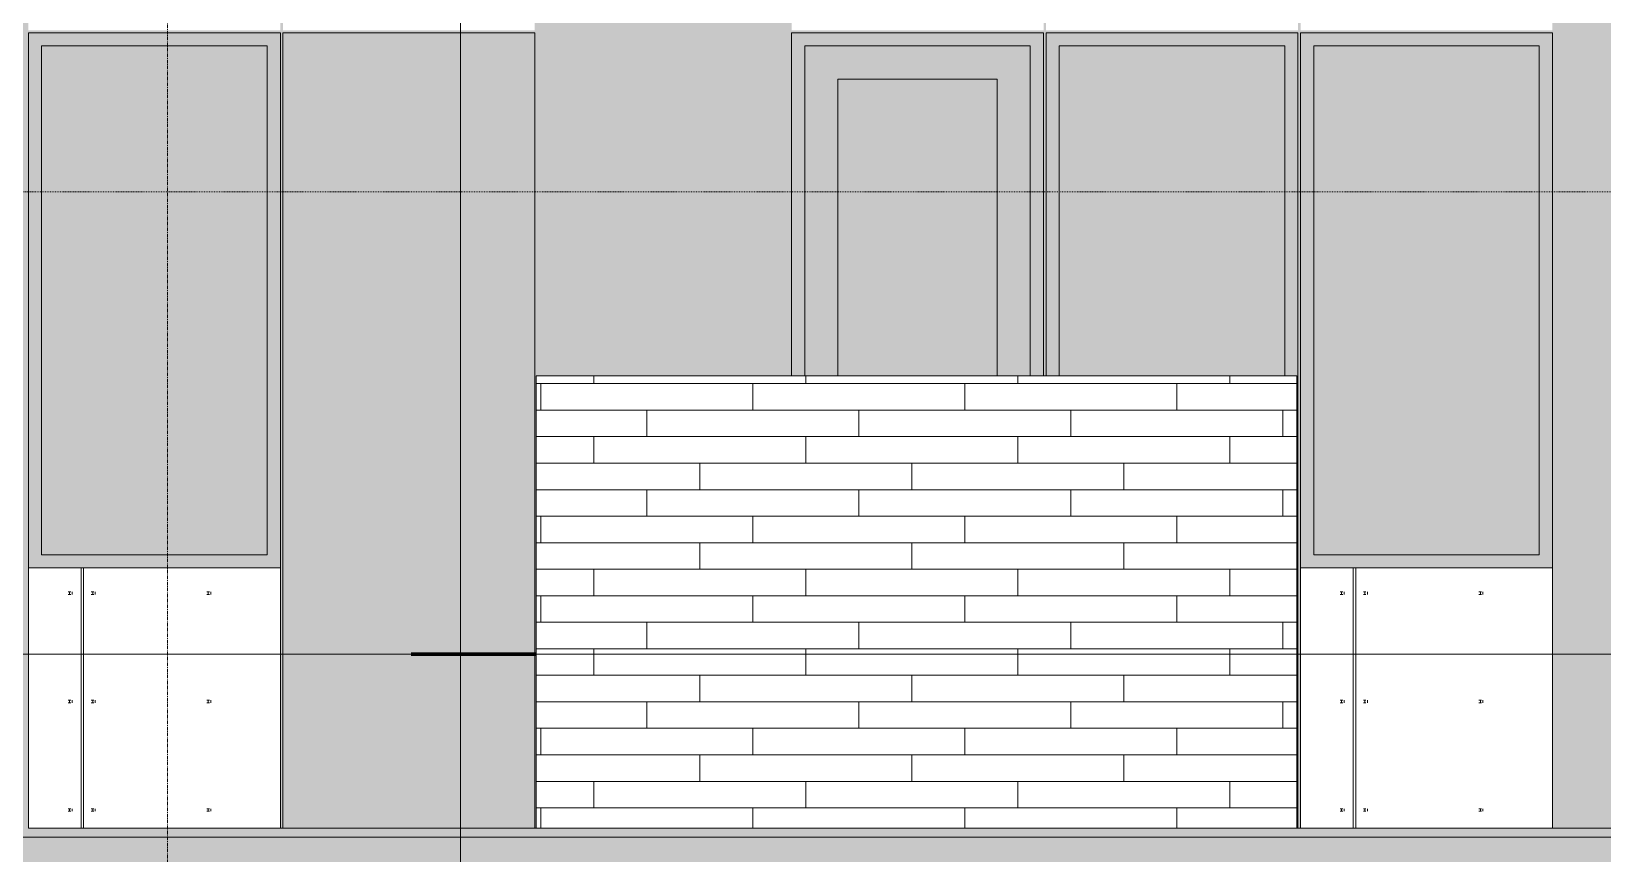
# Model space of a CAD drawing. Header units: inches. Extents: x 1814 to 6957, y -360 to 681.
# Drawn here: x 5572 to 5809.2, y 105.9 to 229.9 of the extents above; entities that cross this region are included whole.
import ezdxf

# ---------------------------------------------------------------- set-up
doc = ezdxf.new("R2010")
doc.units = ezdxf.units.IN
doc.header["$MEASUREMENT"] = 0
doc.linetypes.add('Aligning Line 1_8_', pattern=[0.25, 0.125, -0.125])
doc.linetypes.add('Grid Line 1_2_', pattern=[0.875, 0.5, -0.125, 0.125, -0.125])
for name, color, linetype, lineweight in [('0-7', 50, 'Continuous', 5), ('A-AREA', 32, 'Continuous', 70), ('A-CLNG', 13, 'Continuous', 13), ('A-CLNG-3', 13, 'Continuous', 5), ('A-FLOR-LEVL-1', 51, 'Grid Line 1_2_', 9), ('A-GLAZ', 151, 'Continuous', 13), ('A-GLAZ-1', 251, 'Continuous', 9), ('A-WALL', 113, 'Continuous', 13), ('A-WALL-PATT-2', 251, 'Continuous', 9), ('G-ANNO-SYMB', 111, 'Aligning Line 1_8_', 9), ('G-ANNO-SYMB-3', 111, 'Continuous', 9), ('S-GRID-1', 1, 'Grid Line 1_2_', 9)]:
    doc.layers.add(name, color=color, linetype=linetype, lineweight=lineweight)
pattern_1 = [(0, (5760.901, 136.8), (0, 4), []), (90, (5760.901, 136.8), (-8, 8), [4, -28]), (90, (5776.901, 140.8), (-8, 8), [4, -28])]

# ---------------------------------------------------------------- blocks, each defined once
blk = doc.blocks.new('CTR - 2nd Phase_rvt-2-SECTION _ CENTER LOOKING EAST')
at = {"layer": 'A-FLOR-LEVL-1'}
blk.add_line((-4168.71, 136), (-1814.21, 136), dxfattribs=at)
blk = doc.blocks.new('CTR - 1st Phase - Common Walls_rvt-2-SECTION _ CENTER LOOKING EAST')
at = {"layer": 'A-FLOR-LEVL-1'}
blk.add_line((-4168.71, 136), (-1814.21, 136), dxfattribs=at)
blk = doc.blocks.new('CTR - 1st Phase -Stairs _ Elevators_rvt-2-SECTION _ CENTER LOOKING EAST')
at = {"layer": 'A-FLOR-LEVL-1'}
blk.add_line((-4168.71, 136), (-1814.21, 136), dxfattribs=at)
blk = doc.blocks.new('_THE_ WINDOW _ DOOR - Door - 2nd Floor-2113393-SECTION _ CENTER LOOKING EAST')
at = {"layer": 'A-GLAZ'}
for points in [[(-3022.11, 178), (-3022.11, 229.75), (-3060.14, 229.75), (-3060.14, 178), (-3058.14, 178), (-3058.14, 227.75), (-3024.11, 227.75), (-3024.11, 178), (-3023.01, 178)], [(-3053.14, 178), (-3053.14, 222.75), (-3029.11, 222.75), (-3029.11, 178), (-3024.11, 178), (-3024.11, 227.75), (-3058.14, 227.75), (-3058.14, 178), (-3055.17, 178)], [(-3029.11, 178), (-3029.11, 222.75), (-3053.14, 222.75), (-3053.14, 178)]]:
    blk.add_hatch(color=256, dxfattribs=at).paths.add_polyline_path(points, flags=0)
for p, q in [((-3022.11, 229.75), (-3060.14, 229.75)), ((-3060.14, 229.75), (-3060.14, 178)), ((-3058.14, 178), (-3058.14, 227.75)), ((-3058.14, 227.75), (-3024.11, 227.75)), ((-3024.11, 227.75), (-3024.11, 178)), ((-3022.11, 178), (-3022.11, 229.75)), ((-3053.14, 178), (-3053.14, 222.75)), ((-3053.14, 222.75), (-3029.11, 222.75)), ((-3029.11, 222.75), (-3029.11, 178))]:
    blk.add_line(p, q, dxfattribs=at)
blk = doc.blocks.new('_THE_ WINDOW _ DOOR - hvac panel - 2nd floor-2113875-SECTION _ CENTER LOOKING EAST')
at = {"layer": 'A-GLAZ-1'}
h = blk.add_hatch(dxfattribs=at)
h.set_pattern_fill('FP_62', color=256, style=0, pattern_type=2)
h.set_pattern_definition([(180, (-2740.124, 174.437), (-1, 1), [0.5, -1.5]), (90, (-2740.374, 174.187), (1, 1), [0.5, -1.5])])
h.paths.add_polyline_path([(-2714.91, 109.75), (-2714.91, 229.75), (-2752.94, 229.75), (-2752.94, 109.75), (-2721.36, 109.75)], flags=0)
at = {"layer": 'A-GLAZ'}
for p, q in [((-2752.94, 109.75), (-2752.94, 229.75)), ((-2714.91, 229.75), (-2752.94, 229.75)), ((-2714.91, 229.75), (-2714.91, 109.75)), ((-2714.91, 109.75), (-2752.94, 109.75))]:
    blk.add_line(p, q, dxfattribs=at)
blk = doc.blocks.new('_THE_ WINDOW _ DOOR - Window - 2nd Floor-V44-SECTION _ CENTER LOOKING EAST')
at = {"layer": 'A-GLAZ'}
for points in [[(-2983.9, 149), (-2983.71, 149), (-2983.71, 229.75), (-3021.74, 229.75), (-3021.74, 178), (-3019.74, 178), (-3019.74, 227.75), (-2985.71, 227.75), (-2985.71, 178), (-2983.9, 178), (-2983.9, 149.19)], [(-2985.71, 178), (-2985.71, 227.75), (-3019.74, 227.75), (-3019.74, 178), (-2988.15, 178)]]:
    blk.add_hatch(color=256, dxfattribs=at).paths.add_polyline_path(points, flags=0)
at = {"layer": 'A-GLAZ-1'}
h = blk.add_hatch(dxfattribs=at)
h.set_pattern_fill('FP_70', color=256, style=0, pattern_type=2)
h.set_pattern_definition([(180, (-3023.48, 167.18), (38.4, 120.38), [0.392, -38.007]), (180, (-3023.48, 167.57), (38.4, 120.38), [0.392, -38.007]), (180, (-3023.48, 183.54), (38.4, 120.38), [0.392, -38.007]), (180, (-3023.48, 183.93), (38.4, 120.38), [0.392, -38.007]), (180, (-3023.48, 199.89), (38.4, 120.38), [0.392, -38.007]), (180, (-3023.48, 200.29), (38.4, 120.38), [0.392, -38.007]), (180, (-3023.48, 216.25), (38.4, 120.38), [0.392, -38.007]), (180, (-3023.48, 216.64), (38.4, 120.38), [0.392, -38.007]), (180, (-3023.48, 232.61), (38.4, 120.38), [0.392, -38.007]), (180, (-3023.48, 233), (38.4, 120.38), [0.392, -38.007]), (180, (-3023.48, 248.96), (38.4, 120.38), [0.392, -38.007]), (180, (-3023.48, 249.36), (38.4, 120.375), [0.392, -38.007]), (180, (-3023.48, 265.32), (38.4, 120.375), [0.392, -38.007]), (180, (-3023.48, 265.71), (38.4, 120.375), [0.392, -38.007]), (180, (-3023.48, 281.68), (38.4, 120.375), [0.392, -38.007]), (180, (-3023.48, 282.07), (38.4, 120.375), [0.392, -38.007]), (180, (-3040.93, 167.18), (38.4, 120.38), [0.392, -38.007]), (180, (-3040.93, 167.57), (38.4, 120.38), [0.392, -38.007]), (180, (-3040.93, 183.54), (38.4, 120.38), [0.392, -38.007]), (180, (-3040.93, 183.93), (38.4, 120.38), [0.392, -38.007]), (180, (-3040.93, 199.89), (38.4, 120.38), [0.392, -38.007]), (180, (-3040.93, 200.29), (38.4, 120.38), [0.392, -38.007]), (180, (-3040.93, 216.25), (38.4, 120.38), [0.392, -38.007]), (180, (-3040.93, 216.64), (38.4, 120.38), [0.392, -38.007]), (180, (-3040.93, 232.61), (38.4, 120.38), [0.392, -38.007]), (180, (-3040.93, 233), (38.4, 120.38), [0.392, -38.007]), (180, (-3040.93, 248.96), (38.4, 120.375), [0.392, -38.007]), (180, (-3040.93, 249.36), (38.4, 120.375), [0.392, -38.007]), (180, (-3040.93, 265.32), (38.4, 120.375), [0.392, -38.007]), (180, (-3040.93, 265.71), (38.4, 120.375), [0.392, -38.007]), (180, (-3040.93, 281.68), (38.4, 120.375), [0.392, -38.007]), (180, (-3040.93, 282.07), (38.4, 120.375), [0.392, -38.007]), (180, (-3058.38, 167.18), (38.4, 120.38), [0.392, -38.007]), (180, (-3058.38, 167.57), (38.4, 120.38), [0.392, -38.007]), (180, (-3058.38, 183.54), (38.4, 120.38), [0.392, -38.007]), (180, (-3058.38, 183.93), (38.4, 120.38), [0.392, -38.007]), (180, (-3058.38, 199.89), (38.4, 120.38), [0.392, -38.007]), (180, (-3058.38, 200.29), (38.4, 120.38), [0.392, -38.007]), (180, (-3058.38, 216.25), (38.4, 120.38), [0.392, -38.007]), (180, (-3058.38, 216.64), (38.4, 120.38), [0.392, -38.007]), (180, (-3058.38, 232.61), (38.4, 120.38), [0.392, -38.007]), (180, (-3058.38, 233), (38.4, 120.38), [0.392, -38.007]), (180, (-3058.38, 248.96), (38.4, 120.375), [0.392, -38.007]), (180, (-3058.38, 249.36), (38.4, 120.375), [0.392, -38.007]), (180, (-3058.38, 265.32), (38.4, 120.375), [0.392, -38.007]), (180, (-3058.38, 265.71), (38.4, 120.375), [0.392, -38.007]), (180, (-3058.38, 281.68), (38.4, 120.375), [0.392, -38.007]), (180, (-3058.38, 282.07), (38.4, 120.375), [0.392, -38.007]), (90, (-3021.736, 164.625), (38.4, -2e-15), [120, -0.375]), (90, (-3022.11, 164.625), (38.4, -2e-15), [120, -0.375]), (90, (-3023.477, 167.18), (38.4, -2e-15), [0.392, -119.982]), (90, (-3023.477, 183.536), (38.4, -2e-15), [0.392, -119.982]), (90, (-3023.477, 199.893), (38.4, -2e-15), [0.392, -119.982]), (90, (-3023.477, 216.25), (38.4, -2e-15), [0.392, -119.982]), (90, (-3023.477, 232.607), (38.4, -2e-15), [0.392, -119.982]), (90, (-3023.477, 248.964), (38.4, -2e-15), [0.392, -119.982]), (90, (-3023.477, 265.322), (38.4, -2e-15), [0.392, -119.982]), (90, (-3023.477, 281.68), (38.4, -2e-15), [0.392, -119.982]), (90, (-3023.87, 167.18), (38.4, -2e-15), [0.392, -119.982]), (90, (-3023.87, 183.536), (38.4, -2e-15), [0.392, -119.982]), (90, (-3023.87, 199.893), (38.4, -2e-15), [0.392, -119.982]), (90, (-3023.87, 216.25), (38.4, -2e-15), [0.392, -119.982]), (90, (-3023.87, 232.607), (38.4, -2e-15), [0.392, -119.982]), (90, (-3023.87, 248.964), (38.4, -2e-15), [0.392, -119.982]), (90, (-3023.87, 265.322), (38.4, -2e-15), [0.392, -119.982]), (90, (-3023.87, 281.68), (38.4, -2e-15), [0.392, -119.982]), (90, (-3040.927, 167.18), (38.4, -2e-15), [0.392, -119.982]), (90, (-3040.927, 183.536), (38.4, -2e-15), [0.392, -119.982]), (90, (-3040.927, 199.893), (38.4, -2e-15), [0.392, -119.982]), (90, (-3040.927, 216.25), (38.4, -2e-15), [0.392, -119.982]), (90, (-3040.927, 232.607), (38.4, -2e-15), [0.392, -119.982]), (90, (-3040.927, 248.964), (38.4, -2e-15), [0.392, -119.982]), (90, (-3040.927, 265.322), (38.4, -2e-15), [0.392, -119.982]), (90, (-3040.927, 281.68), (38.4, -2e-15), [0.392, -119.982]), (90, (-3041.32, 167.18), (38.4, -2e-15), [0.392, -119.982]), (90, (-3041.32, 183.536), (38.4, -2e-15), [0.392, -119.982]), (90, (-3041.32, 199.893), (38.4, -2e-15), [0.392, -119.982]), (90, (-3041.32, 216.25), (38.4, -2e-15), [0.392, -119.982]), (90, (-3041.32, 232.607), (38.4, -2e-15), [0.392, -119.982]), (90, (-3041.32, 248.964), (38.4, -2e-15), [0.392, -119.982]), (90, (-3041.32, 265.322), (38.4, -2e-15), [0.392, -119.982]), (90, (-3041.32, 281.68), (38.4, -2e-15), [0.392, -119.982]), (90, (-3058.377, 167.18), (38.4, -2e-15), [0.392, -119.982]), (90, (-3058.377, 183.536), (38.4, -2e-15), [0.392, -119.982]), (90, (-3058.377, 199.893), (38.4, -2e-15), [0.392, -119.982]), (90, (-3058.377, 216.25), (38.4, -2e-15), [0.392, -119.982]), (90, (-3058.377, 232.607), (38.4, -2e-15), [0.392, -119.982]), (90, (-3058.377, 248.964), (38.4, -2e-15), [0.392, -119.982]), (90, (-3058.377, 265.322), (38.4, -2e-15), [0.392, -119.982]), (90, (-3058.377, 281.68), (38.4, -2e-15), [0.392, -119.982]), (90, (-3058.77, 167.18), (38.4, -2e-15), [0.392, -119.982]), (90, (-3058.77, 183.536), (38.4, -2e-15), [0.392, -119.982]), (90, (-3058.77, 199.893), (38.4, -2e-15), [0.392, -119.982]), (90, (-3058.77, 216.25), (38.4, -2e-15), [0.392, -119.982]), (90, (-3058.77, 232.607), (38.4, -2e-15), [0.392, -119.982]), (90, (-3058.77, 248.964), (38.4, -2e-15), [0.392, -119.982]), (90, (-3058.77, 265.322), (38.4, -2e-15), [0.392, -119.982]), (90, (-3058.77, 281.68), (38.4, -2e-15), [0.392, -119.982]), (0, (-3060.14, 164.25), (38.4, 120.38), [38.025, -0.375]), (0, (-3060.14, 164.62), (38.4, 120.38), [38.025, -0.375])])
h.paths.add_polyline_path([(-2983.9, 109.75), (-2983.71, 109.75), (-2983.71, 149), (-2983.9, 149), (-2983.9, 109.87)], flags=0)
at = {"layer": 'A-GLAZ'}
for p, q in [((-3021.74, 229.75), (-3021.74, 178)), ((-2983.71, 229.75), (-3021.74, 229.75)), ((-3019.74, 227.75), (-2985.71, 227.75)), ((-3019.74, 178), (-3019.74, 227.75)), ((-2985.71, 227.75), (-2985.71, 178)), ((-2983.71, 149), (-2983.71, 229.75)), ((-2983.9, 149), (-2983.71, 149)), ((-2983.71, 109.75), (-2983.71, 149)), ((-2983.9, 109.75), (-2983.71, 109.75))]:
    blk.add_line(p, q, dxfattribs=at)
blk = doc.blocks.new('_THE_ WINDOW _ DOOR - Window - 2nd Floor-2113391-SECTION _ CENTER LOOKING EAST')
at = {"layer": 'A-GLAZ'}
h = blk.add_hatch(color=256, dxfattribs=at)
h.paths.add_polyline_path([(-2100.51, 149), (-2100.51, 229.75), (-2138.54, 229.75), (-2138.54, 149), (-2102.51, 149)], flags=0)
h.paths.add_polyline_path([(-2102.51, 151), (-2136.54, 151), (-2136.54, 227.75), (-2102.51, 227.75), (-2102.51, 160.24)], flags=0)
blk.add_hatch(color=256, dxfattribs=at).paths.add_polyline_path([(-2134.6, 151), (-2102.51, 151), (-2102.51, 227.75), (-2136.54, 227.75), (-2136.54, 151)], flags=0)
at = {"layer": 'A-GLAZ-1'}
h = blk.add_hatch(dxfattribs=at)
h.set_pattern_fill('FP_61', color=256, style=0, pattern_type=2)
h.set_pattern_definition([(180, (-2140.28, 167.18), (38.4, 120.38), [0.392, -38.007]), (180, (-2140.28, 167.57), (38.4, 120.38), [0.392, -38.007]), (180, (-2140.28, 183.54), (38.4, 120.38), [0.392, -38.007]), (180, (-2140.28, 183.93), (38.4, 120.38), [0.392, -38.007]), (180, (-2140.28, 199.89), (38.4, 120.38), [0.392, -38.007]), (180, (-2140.28, 200.29), (38.4, 120.38), [0.392, -38.007]), (180, (-2140.28, 216.25), (38.4, 120.38), [0.392, -38.007]), (180, (-2140.28, 216.64), (38.4, 120.38), [0.392, -38.007]), (180, (-2140.28, 232.61), (38.4, 120.38), [0.392, -38.007]), (180, (-2140.28, 233), (38.4, 120.38), [0.392, -38.007]), (180, (-2140.28, 248.96), (38.4, 120.38), [0.392, -38.007]), (180, (-2140.28, 249.36), (38.4, 120.375), [0.392, -38.007]), (180, (-2140.28, 265.32), (38.4, 120.375), [0.392, -38.007]), (180, (-2140.28, 265.71), (38.4, 120.375), [0.392, -38.007]), (180, (-2140.28, 281.68), (38.4, 120.375), [0.392, -38.007]), (180, (-2140.28, 282.07), (38.4, 120.375), [0.392, -38.007]), (180, (-2157.73, 167.18), (38.4, 120.38), [0.392, -38.007]), (180, (-2157.73, 167.57), (38.4, 120.38), [0.392, -38.007]), (180, (-2157.73, 183.54), (38.4, 120.38), [0.392, -38.007]), (180, (-2157.73, 183.93), (38.4, 120.38), [0.392, -38.007]), (180, (-2157.73, 199.89), (38.4, 120.38), [0.392, -38.007]), (180, (-2157.73, 200.29), (38.4, 120.38), [0.392, -38.007]), (180, (-2157.73, 216.25), (38.4, 120.38), [0.392, -38.007]), (180, (-2157.73, 216.64), (38.4, 120.38), [0.392, -38.007]), (180, (-2157.73, 232.61), (38.4, 120.38), [0.392, -38.007]), (180, (-2157.73, 233), (38.4, 120.38), [0.392, -38.007]), (180, (-2157.73, 248.96), (38.4, 120.375), [0.392, -38.007]), (180, (-2157.73, 249.36), (38.4, 120.375), [0.392, -38.007]), (180, (-2157.73, 265.32), (38.4, 120.375), [0.392, -38.007]), (180, (-2157.73, 265.71), (38.4, 120.375), [0.392, -38.007]), (180, (-2157.73, 281.68), (38.4, 120.375), [0.392, -38.007]), (180, (-2157.73, 282.07), (38.4, 120.375), [0.392, -38.007]), (180, (-2175.18, 167.18), (38.4, 120.38), [0.392, -38.007]), (180, (-2175.18, 167.57), (38.4, 120.38), [0.392, -38.007]), (180, (-2175.18, 183.54), (38.4, 120.38), [0.392, -38.007]), (180, (-2175.18, 183.93), (38.4, 120.38), [0.392, -38.007]), (180, (-2175.18, 199.89), (38.4, 120.38), [0.392, -38.007]), (180, (-2175.18, 200.29), (38.4, 120.38), [0.392, -38.007]), (180, (-2175.18, 216.25), (38.4, 120.38), [0.392, -38.007]), (180, (-2175.18, 216.64), (38.4, 120.38), [0.392, -38.007]), (180, (-2175.18, 232.61), (38.4, 120.38), [0.392, -38.007]), (180, (-2175.18, 233), (38.4, 120.38), [0.392, -38.007]), (180, (-2175.18, 248.96), (38.4, 120.375), [0.392, -38.007]), (180, (-2175.18, 249.36), (38.4, 120.375), [0.392, -38.007]), (180, (-2175.18, 265.32), (38.4, 120.375), [0.392, -38.007]), (180, (-2175.18, 265.71), (38.4, 120.375), [0.392, -38.007]), (180, (-2175.18, 281.68), (38.4, 120.375), [0.392, -38.007]), (180, (-2175.18, 282.07), (38.4, 120.375), [0.392, -38.007]), (90, (-2138.536, 164.625), (38.4, -2e-15), [120, -0.375]), (90, (-2138.91, 164.625), (38.4, -2e-15), [120, -0.375]), (90, (-2140.277, 167.18), (38.4, -2e-15), [0.392, -119.982]), (90, (-2140.277, 183.536), (38.4, -2e-15), [0.392, -119.982]), (90, (-2140.277, 199.893), (38.4, -2e-15), [0.392, -119.982]), (90, (-2140.277, 216.25), (38.4, -2e-15), [0.392, -119.982]), (90, (-2140.277, 232.607), (38.4, -2e-15), [0.392, -119.982]), (90, (-2140.277, 248.964), (38.4, -2e-15), [0.392, -119.982]), (90, (-2140.277, 265.322), (38.4, -2e-15), [0.392, -119.982]), (90, (-2140.277, 281.68), (38.4, -2e-15), [0.392, -119.982]), (90, (-2140.67, 167.18), (38.4, -2e-15), [0.392, -119.982]), (90, (-2140.67, 183.536), (38.4, -2e-15), [0.392, -119.982]), (90, (-2140.67, 199.893), (38.4, -2e-15), [0.392, -119.982]), (90, (-2140.67, 216.25), (38.4, -2e-15), [0.392, -119.982]), (90, (-2140.67, 232.607), (38.4, -2e-15), [0.392, -119.982]), (90, (-2140.67, 248.964), (38.4, -2e-15), [0.392, -119.982]), (90, (-2140.67, 265.322), (38.4, -2e-15), [0.392, -119.982]), (90, (-2140.67, 281.68), (38.4, -2e-15), [0.392, -119.982]), (90, (-2157.727, 167.18), (38.4, -2e-15), [0.392, -119.982]), (90, (-2157.727, 183.536), (38.4, -2e-15), [0.392, -119.982]), (90, (-2157.727, 199.893), (38.4, -2e-15), [0.392, -119.982]), (90, (-2157.727, 216.25), (38.4, -2e-15), [0.392, -119.982]), (90, (-2157.727, 232.607), (38.4, -2e-15), [0.392, -119.982]), (90, (-2157.727, 248.964), (38.4, -2e-15), [0.392, -119.982]), (90, (-2157.727, 265.322), (38.4, -2e-15), [0.392, -119.982]), (90, (-2157.727, 281.68), (38.4, -2e-15), [0.392, -119.982]), (90, (-2158.12, 167.18), (38.4, -2e-15), [0.392, -119.982]), (90, (-2158.12, 183.536), (38.4, -2e-15), [0.392, -119.982]), (90, (-2158.12, 199.893), (38.4, -2e-15), [0.392, -119.982]), (90, (-2158.12, 216.25), (38.4, -2e-15), [0.392, -119.982]), (90, (-2158.12, 232.607), (38.4, -2e-15), [0.392, -119.982]), (90, (-2158.12, 248.964), (38.4, -2e-15), [0.392, -119.982]), (90, (-2158.12, 265.322), (38.4, -2e-15), [0.392, -119.982]), (90, (-2158.12, 281.68), (38.4, -2e-15), [0.392, -119.982]), (90, (-2175.177, 167.18), (38.4, -2e-15), [0.392, -119.982]), (90, (-2175.177, 183.536), (38.4, -2e-15), [0.392, -119.982]), (90, (-2175.177, 199.893), (38.4, -2e-15), [0.392, -119.982]), (90, (-2175.177, 216.25), (38.4, -2e-15), [0.392, -119.982]), (90, (-2175.177, 232.607), (38.4, -2e-15), [0.392, -119.982]), (90, (-2175.177, 248.964), (38.4, -2e-15), [0.392, -119.982]), (90, (-2175.177, 265.322), (38.4, -2e-15), [0.392, -119.982]), (90, (-2175.177, 281.68), (38.4, -2e-15), [0.392, -119.982]), (90, (-2175.57, 167.18), (38.4, -2e-15), [0.392, -119.982]), (90, (-2175.57, 183.536), (38.4, -2e-15), [0.392, -119.982]), (90, (-2175.57, 199.893), (38.4, -2e-15), [0.392, -119.982]), (90, (-2175.57, 216.25), (38.4, -2e-15), [0.392, -119.982]), (90, (-2175.57, 232.607), (38.4, -2e-15), [0.392, -119.982]), (90, (-2175.57, 248.964), (38.4, -2e-15), [0.392, -119.982]), (90, (-2175.57, 265.322), (38.4, -2e-15), [0.392, -119.982]), (90, (-2175.57, 281.68), (38.4, -2e-15), [0.392, -119.982]), (0, (-2176.94, 164.25), (38.4, 120.38), [38.025, -0.375]), (0, (-2176.94, 164.62), (38.4, 120.38), [38.025, -0.375])])
h.paths.add_polyline_path([(-2100.51, 109.75), (-2100.51, 149), (-2138.54, 149), (-2138.54, 109.75), (-2113.55, 109.75)], flags=0)
at = {"layer": 'A-GLAZ'}
for p, q in [((-2138.54, 229.75), (-2138.54, 149)), ((-2100.51, 229.75), (-2138.54, 229.75)), ((-2136.54, 227.75), (-2102.51, 227.75)), ((-2136.54, 151), (-2136.54, 227.75)), ((-2102.51, 227.75), (-2102.51, 151)), ((-2100.51, 149), (-2100.51, 229.75)), ((-2102.51, 151), (-2136.54, 151)), ((-2138.54, 149), (-2100.51, 149)), ((-2138.54, 149), (-2138.54, 109.75)), ((-2100.51, 109.75), (-2100.51, 149)), ((-2138.54, 109.75), (-2100.51, 109.75))]:
    blk.add_line(p, q, dxfattribs=at)

msp = doc.modelspace()

# ---------------------------------------------------------------- hatches: boundary and pattern name
at = {"layer": 'A-CLNG-3'}
msp.add_hatch(color=256, dxfattribs=at).paths.add_polyline_path([(6093.1, 108.37), (6678.75, 108.37), (6678.75, 109.75), (5346.88, 109.75), (5346.88, 108.37), (6025.57, 108.37)], flags=0)
at = {"layer": 'A-WALL-PATT-2'}
h = msp.add_hatch(dxfattribs=at)
h.set_pattern_fill('FP_56', color=256, style=0, pattern_type=2)
h.set_pattern_definition([(0, (6686.55, 112.3), (-38.4, 120.375), [0.392, -38.007]), (0, (6686.55, 112.7), (-38.4, 120.375), [0.392, -38.007]), (0, (6686.55, 128.66), (-38.4, 120.375), [0.392, -38.007]), (0, (6686.55, 129.05), (-38.4, 120.375), [0.392, -38.007]), (0, (6686.55, 145.02), (-38.4, 120.375), [0.392, -38.007]), (0, (6686.55, 145.41), (-38.4, 120.375), [0.392, -38.007]), (0, (6686.55, 161.38), (-38.4, 120.375), [0.392, -38.007]), (0, (6686.55, 161.77), (-38.4, 120.375), [0.392, -38.007]), (0, (6686.55, 177.73), (-38.4, 120.375), [0.392, -38.007]), (0, (6686.55, 178.12), (-38.4, 120.375), [0.392, -38.007]), (0, (6686.55, 194.09), (-38.4, 120.375), [0.392, -38.007]), (0, (6686.55, 194.48), (-38.4, 120.375), [0.392, -38.007]), (0, (6686.55, 210.45), (-38.4, 120.375), [0.392, -38.007]), (0, (6686.55, 210.84), (-38.4, 120.375), [0.392, -38.007]), (0, (6686.55, 226.8), (-38.4, 120.375), [0.392, -38.007]), (0, (6686.55, 227.2), (-38.4, 120.375), [0.392, -38.007]), (0, (6704, 112.3), (-38.4, 120.375), [0.392, -38.007]), (0, (6704, 112.7), (-38.4, 120.375), [0.392, -38.007]), (0, (6704, 128.66), (-38.4, 120.375), [0.392, -38.007]), (0, (6704, 129.05), (-38.4, 120.375), [0.392, -38.007]), (0, (6704, 145.02), (-38.4, 120.375), [0.392, -38.007]), (0, (6704, 145.41), (-38.4, 120.375), [0.392, -38.007]), (0, (6704, 161.38), (-38.4, 120.375), [0.392, -38.007]), (0, (6704, 161.77), (-38.4, 120.375), [0.392, -38.007]), (0, (6704, 177.73), (-38.4, 120.375), [0.392, -38.007]), (0, (6704, 178.12), (-38.4, 120.375), [0.392, -38.007]), (0, (6704, 194.09), (-38.4, 120.375), [0.392, -38.007]), (0, (6704, 194.48), (-38.4, 120.375), [0.392, -38.007]), (0, (6704, 210.45), (-38.4, 120.375), [0.392, -38.007]), (0, (6704, 210.84), (-38.4, 120.375), [0.392, -38.007]), (0, (6704, 226.8), (-38.4, 120.375), [0.392, -38.007]), (0, (6704, 227.2), (-38.4, 120.375), [0.392, -38.007]), (0, (6721.45, 112.3), (-38.4, 120.375), [0.392, -38.007]), (0, (6721.45, 112.7), (-38.4, 120.375), [0.392, -38.007]), (0, (6721.45, 128.66), (-38.4, 120.375), [0.392, -38.007]), (0, (6721.45, 129.05), (-38.4, 120.375), [0.392, -38.007]), (0, (6721.45, 145.02), (-38.4, 120.375), [0.392, -38.007]), (0, (6721.45, 145.41), (-38.4, 120.375), [0.392, -38.007]), (0, (6721.45, 161.38), (-38.4, 120.375), [0.392, -38.007]), (0, (6721.45, 161.77), (-38.4, 120.375), [0.392, -38.007]), (0, (6721.45, 177.73), (-38.4, 120.375), [0.392, -38.007]), (0, (6721.45, 178.12), (-38.4, 120.375), [0.392, -38.007]), (0, (6721.45, 194.09), (-38.4, 120.375), [0.392, -38.007]), (0, (6721.45, 194.48), (-38.4, 120.375), [0.392, -38.007]), (0, (6721.45, 210.45), (-38.4, 120.375), [0.392, -38.007]), (0, (6721.45, 210.84), (-38.4, 120.375), [0.392, -38.007]), (0, (6721.45, 226.8), (-38.4, 120.375), [0.392, -38.007]), (0, (6721.45, 227.2), (-38.4, 120.375), [0.392, -38.007]), (90, (6684.814, 109.75), (-38.4, 2e-15), [120, -0.375]), (90, (6685.19, 109.75), (-38.4, 2e-15), [120, -0.375]), (90, (6686.555, 112.304), (-38.4, 2e-15), [0.392, -119.982]), (90, (6686.555, 128.66), (-38.4, 2e-15), [0.392, -119.982]), (90, (6686.555, 145.018), (-38.4, 2e-15), [0.392, -119.982]), (90, (6686.555, 161.375), (-38.4, 2e-15), [0.392, -119.982]), (90, (6686.555, 177.732), (-38.4, 2e-15), [0.392, -119.982]), (90, (6686.555, 194.09), (-38.4, 2e-15), [0.392, -119.982]), (90, (6686.555, 210.447), (-38.4, 2e-15), [0.392, -119.982]), (90, (6686.555, 226.804), (-38.4, 2e-15), [0.392, -119.982]), (90, (6686.948, 112.304), (-38.4, 2e-15), [0.392, -119.982]), (90, (6686.948, 128.66), (-38.4, 2e-15), [0.392, -119.982]), (90, (6686.948, 145.018), (-38.4, 2e-15), [0.392, -119.982]), (90, (6686.948, 161.375), (-38.4, 2e-15), [0.392, -119.982]), (90, (6686.948, 177.732), (-38.4, 2e-15), [0.392, -119.982]), (90, (6686.948, 194.09), (-38.4, 2e-15), [0.392, -119.982]), (90, (6686.948, 210.447), (-38.4, 2e-15), [0.392, -119.982]), (90, (6686.948, 226.804), (-38.4, 2e-15), [0.392, -119.982]), (90, (6704.005, 112.304), (-38.4, 2e-15), [0.392, -119.982]), (90, (6704.005, 128.66), (-38.4, 2e-15), [0.392, -119.982]), (90, (6704.005, 145.018), (-38.4, 2e-15), [0.392, -119.982]), (90, (6704.005, 161.375), (-38.4, 2e-15), [0.392, -119.982]), (90, (6704.005, 177.732), (-38.4, 2e-15), [0.392, -119.982]), (90, (6704.005, 194.09), (-38.4, 2e-15), [0.392, -119.982]), (90, (6704.005, 210.447), (-38.4, 2e-15), [0.392, -119.982]), (90, (6704.005, 226.804), (-38.4, 2e-15), [0.392, -119.982]), (90, (6704.398, 112.304), (-38.4, 2e-15), [0.392, -119.982]), (90, (6704.398, 128.66), (-38.4, 2e-15), [0.392, -119.982]), (90, (6704.398, 145.018), (-38.4, 2e-15), [0.392, -119.982]), (90, (6704.398, 161.375), (-38.4, 2e-15), [0.392, -119.982]), (90, (6704.398, 177.732), (-38.4, 2e-15), [0.392, -119.982]), (90, (6704.398, 194.09), (-38.4, 2e-15), [0.392, -119.982]), (90, (6704.398, 210.447), (-38.4, 2e-15), [0.392, -119.982]), (90, (6704.398, 226.804), (-38.4, 2e-15), [0.392, -119.982]), (90, (6721.455, 112.304), (-38.4, 2e-15), [0.392, -119.982]), (90, (6721.455, 128.66), (-38.4, 2e-15), [0.392, -119.982]), (90, (6721.455, 145.018), (-38.4, 2e-15), [0.392, -119.982]), (90, (6721.455, 161.375), (-38.4, 2e-15), [0.392, -119.982]), (90, (6721.455, 177.732), (-38.4, 2e-15), [0.392, -119.982]), (90, (6721.455, 194.09), (-38.4, 2e-15), [0.392, -119.982]), (90, (6721.455, 210.447), (-38.4, 2e-15), [0.392, -119.982]), (90, (6721.455, 226.804), (-38.4, 2e-15), [0.392, -119.982]), (90, (6721.848, 112.304), (-38.4, 2e-15), [0.392, -119.982]), (90, (6721.848, 128.66), (-38.4, 2e-15), [0.392, -119.982]), (90, (6721.848, 145.018), (-38.4, 2e-15), [0.392, -119.982]), (90, (6721.848, 161.375), (-38.4, 2e-15), [0.392, -119.982]), (90, (6721.848, 177.732), (-38.4, 2e-15), [0.392, -119.982]), (90, (6721.848, 194.09), (-38.4, 2e-15), [0.392, -119.982]), (90, (6721.848, 210.447), (-38.4, 2e-15), [0.392, -119.982]), (90, (6721.848, 226.804), (-38.4, 2e-15), [0.392, -119.982]), (180, (6723.21, 109.38), (-38.4, 120.375), [38.025, -0.375]), (180, (6723.21, 109.75), (-38.4, 120.375), [38.025, -0.375])])
h.paths.add_polyline_path([(5344.13, 109.75), (5379.59, 109.75), (5379.59, 229.75), (5417.61, 229.75), (5417.61, 109.75), (5417.99, 109.75), (5417.99, 229.75), (5456.01, 229.75), (5456.01, 109.75), (5494.98, 109.75), (5494.98, 229.75), (5533, 229.75), (5533, 109.75), (5571.59, 109.75), (5571.59, 229.75), (5609.61, 229.75), (5609.61, 109.75), (5609.99, 109.75), (5609.99, 229.75), (5648.01, 229.75), (5648.01, 109.75), (5648.2, 109.75), (5648.2, 178), (5686.79, 178), (5686.79, 229.75), (5724.81, 229.75), (5724.81, 178), (5725.19, 178), (5725.19, 229.75), (5763.21, 229.75), (5763.21, 109.75), (5763.59, 109.75), (5763.59, 229.75), (5801.61, 229.75), (5801.61, 109.75), (5840.39, 109.75), (5840.39, 229.75), (5878.41, 229.75), (5878.41, 109.75), (5917.19, 109.75), (5917.19, 229.75), (5955.21, 229.75), (5955.21, 109.75), (5993.99, 109.75), (5993.99, 229.75), (6032.01, 229.75), (6032.01, 109.75), (6032.39, 109.75), (6032.39, 229.75), (6070.41, 229.75), (6070.41, 109.75), (6070.6, 109.75), (6070.6, 178), (6109.19, 178), (6109.19, 229.75), (6147.21, 229.75), (6147.21, 178), (6185.43, 178), (6185.43, 109.75), (6185.99, 109.75), (6185.99, 229.75), (6224.01, 229.75), (6224.01, 109.75), (6262.79, 109.75), (6262.79, 229.75), (6300.81, 229.75), (6300.81, 109.75), (6301.19, 109.75), (6301.19, 229.75), (6339.21, 229.75), (6339.21, 109.75), (6377.99, 109.75), (6377.99, 229.75), (6416.01, 229.75), (6416.01, 109.75), (6454.79, 109.75), (6454.79, 229.75), (6492.81, 229.75), (6492.81, 109.75), (6493.19, 109.75), (6493.19, 229.75), (6531.21, 229.75), (6531.21, 109.75), (6608.39, 109.75), (6608.39, 229.75), (6646.41, 229.75), (6646.41, 109.75), (6679, 109.75), (6679, 348.51), (6646.41, 348.51), (6646.41, 230.12), (6608.39, 230.12), (6608.39, 348.51), (6531.21, 348.51), (6531.21, 230.12), (6416.39, 230.12), (6416.39, 310), (6454.79, 310), (6454.79, 348.51), (6416.01, 348.51), (6416.01, 230.12), (6377.99, 230.12), (6377.99, 348.51), (6339.21, 348.51), (6339.21, 230.12), (6301.19, 230.12), (6301.19, 348.51), (6300.81, 348.51), (6300.81, 230.12), (6262.79, 230.12), (6262.79, 348.51), (6185.61, 348.51), (6185.61, 230.12), (6147.59, 230.12), (6147.59, 348.51), (6147.21, 348.51), (6147.21, 230.12), (6109.19, 230.12), (6109.19, 348.51), (6070.41, 348.51), (6070.41, 230.12), (6032.39, 230.12), (6032.39, 348.51), (6032.01, 348.51), (6032.01, 230.12), (5993.99, 230.12), (5993.99, 348.51), (5955.21, 348.51), (5955.21, 310), (5993.8, 310), (5993.8, 230.12), (5878.79, 230.12), (5878.79, 348.51), (5801.61, 348.51), (5801.61, 230.12), (5763.59, 230.12), (5763.58, 348.51), (5763.21, 348.51), (5763.21, 230.12), (5725.19, 230.12), (5725.18, 348.51), (5724.81, 348.51), (5724.81, 230.12), (5686.79, 230.12), (5686.79, 348.51), (5648.01, 348.51), (5648.01, 230.12), (5609.99, 230.12), (5609.98, 348.51), (5609.61, 348.51), (5609.61, 230.12), (5571.59, 230.12), (5571.59, 348.51), (5533, 348.51), (5533, 230.12), (5494.98, 230.12), (5494.98, 348.51), (5456.01, 348.51), (5456.01, 310), (5494.6, 310), (5494.6, 230.12), (5379.59, 230.12), (5379.59, 348.51), (5347.81, 348.55), (5347.49, 348.88), (5347.52, 348.9), (5347.72, 348.9), (5347.63, 349.06), (5347.63, 350.44), (5346.88, 350.5), (5346.88, 230.12), (5346.63, 230.12), (5346.63, 227.37), (5346.13, 227.37), (5346.13, 109.81), (5344.55, 109.81), (5344.55, 227.37), (5344.13, 227.37), (5344.13, 109.87)], flags=0)
h.paths.add_polyline_path([(5338.63, 136), (5338.63, 230.12), (5338, 230.12), (5338, 136)], flags=0)
h.paths.add_polyline_path([(5344.49, 227.44), (5344.49, 227.62), (5344.55, 227.62), (5344.55, 230.06), (5344.19, 230.06), (5344.19, 227.44)], flags=0)
h.paths.add_polyline_path([(5346.19, 227.44), (5346.56, 227.44), (5346.56, 230.06), (5346.13, 230.05), (5346.13, 227.62), (5346.19, 227.62)], flags=0)
h.paths.add_polyline_path([(6493, 310), (6493.19, 310), (6493.19, 348.51), (6492.81, 348.47), (6492.81, 310)], flags=0)
h.paths.add_polyline_path([(5417.99, 310), (5417.98, 348.51), (5417.61, 348.51), (5417.61, 310), (5417.8, 310)], flags=0)
h.paths.add_polyline_path([(5916.81, 310), (5917.19, 310), (5917.18, 348.51), (5916.81, 348.51), (5916.81, 343.12)], flags=0)
h = msp.add_hatch(dxfattribs=at)
h.set_pattern_fill('FP_83', color=256, style=0, pattern_type=2)
h.set_pattern_definition(pattern_1)
h.paths.add_polyline_path([(5648.2, 109.75), (5652.45, 109.75), (5652.45, 178), (5648.2, 178), (5648.2, 109.87)], flags=0)
h = msp.add_hatch(dxfattribs=at)
h.set_pattern_fill('FP_83', color=256, style=0, pattern_type=2)
h.set_pattern_definition(pattern_1)
h.paths.add_polyline_path([(5652.45, 109.75), (5758.78, 109.75), (5758.78, 178), (5652.45, 178), (5652.45, 109.87)], flags=0)
h = msp.add_hatch(dxfattribs=at)
h.set_pattern_fill('FP_83', color=256, style=0, pattern_type=2)
h.set_pattern_definition(pattern_1)
h.paths.add_polyline_path([(5763.03, 109.75), (5763.03, 178), (5758.78, 178), (5758.78, 109.75), (5762.28, 109.75)], flags=0)
h = msp.add_hatch(dxfattribs=at)
h.set_pattern_fill('FP_81', color=256, style=0, pattern_type=2)
h.set_pattern_definition([(0, (5342.314, 0.8), (0, 4), []), (90, (5342.314, 0.8), (-8, 8), [4, -28]), (90, (5358.314, 4.8), (-8, 8), [4, -28])])
h.paths.add_polyline_path([(6377.8, -4.28), (6377.8, -0.75), (6531.4, -0.75), (6531.4, -4.28), (6649.1, -4.25), (6649.1, 108.37), (5346.88, 108.37), (5346.88, 108.75), (5346.63, 108.75), (5346.63, 71.62), (5347.1, 71.62), (5347.1, 101.37), (5798.85, 101.37), (5798.85, 0), (5797.31, -0.02), (5797.31, -4.28), (5821, -4.25), (5821, -0.75), (5974.6, -0.75), (5974.6, -4.28), (6109, -4.25), (6109, -0.75), (6262.6, -0.75), (6262.6, -4.28), (6363.24, -4.28)], flags=0)
h.paths.add_polyline_path([(5904.64, 0), (5816.75, 0), (5816.75, 48), (5878.79, 48), (5878.79, 85.37), (5916.81, 85.37), (5916.81, 75.07), (5917.19, 75.11), (5917.19, 85.37), (5955.21, 85.37), (5955.21, 29.3), (5955.99, 30.5), (5956.99, 31), (5955.37, 28), (5955.21, 27.1), (5955.21, 0.5), (5952.99, 0.5), (5953, 0), (5935, 0), (5934.63, 0.5), (5925.61, 0.5), (5925.61, 0), (5925.5, 0.08), (5925.5, 0.08), (5924.95, 0.5), (5924.5, 0.5), (5924.49, 0.5), (5917.19, 0.5), (5917.19, 5.5), (5916.81, 5.5), (5916.81, 0.5), (5915, 0.5), (5915, 0), (5905, 0)], flags=0)
h.paths.add_polyline_path([(6429.46, 0), (6373.55, 0), (6373.55, 48), (6397.19, 48), (6397.19, 85.37), (6435.21, 85.37), (6435.21, 74.5), (6435.59, 74.54), (6435.59, 85.37), (6473.61, 85.37), (6473.61, 54.42), (6478.53, 50.8), (6473.61, 52.14), (6473.61, 19.49), (6473.96, 19.48), (6475.46, 18.83), (6478.18, 27.15), (6478.33, 28), (6479.94, 30.5), (6480.94, 31), (6479.33, 28), (6478.46, 23), (6477.6, 23), (6476.46, 18.83), (6476.96, 0), (6429.96, 0)], flags=0)
h.paths.add_polyline_path([(6105.96, 0), (6104.75, 0), (6104.75, 48), (6109.19, 48), (6109.19, 85.37), (6147.21, 85.37), (6147.21, 48), (6147.59, 48), (6147.59, 85.37), (6185.61, 85.37), (6185.61, 48), (6203, 48), (6203, 0), (6109, 0)], flags=0)
h.paths.add_polyline_path([(6606.01, 0.5), (6569.99, 0.5), (6569.99, 85.37), (6608.01, 85.37), (6608.01, 0.5)], flags=0)
h.paths.add_polyline_path([(6339.21, 0.5), (6301.19, 0.5), (6301.19, 85.37), (6339.21, 85.37), (6339.21, 1)], flags=0)
h.paths.add_polyline_path([(6475.46, 1), (6475.96, 1), (6475.46, 17.99), (6473.96, 18.48), (6473.61, 18.48), (6473.61, 1), (6474.18, 1)], flags=0)
h.paths.add_polyline_path([(6059.33, 4), (6036.01, 4), (6036.01, 34), (6066.01, 34), (6066.01, 4)], flags=0)
h.paths.add_polyline_path([(6028.01, 4), (5998.01, 4), (5998.01, 34), (6028.01, 34), (6028.01, 5.69)], flags=0)
h.paths.add_polyline_path([(5917.03, 6.5), (5916.81, 6.66), (5916.84, 6.5)], flags=0)
h.paths.add_polyline_path([(5917.19, 7.41), (5917.19, 17.07), (5916.81, 17.07), (5916.84, 7.67), (5917.07, 7.5)], flags=0)
h.paths.add_polyline_path([(5916.81, 19), (5917.19, 19), (5917.19, 23), (5916.81, 23), (5916.81, 22.69)], flags=0)
h.paths.add_polyline_path([(5916.81, 31), (5917.19, 31), (5917.19, 55.44), (5916.81, 53.56), (5916.81, 34.15)], flags=0)
h.paths.add_polyline_path([(6435.21, 48), (6435.59, 48), (6435.59, 62.51), (6435.21, 62.61), (6435.21, 56.82)], flags=0)
h.paths.add_polyline_path([(6435.21, 70.34), (6435.59, 70.54), (6435.59, 70.64), (6435.21, 70.44)], flags=0)

# ---------------------------------------------------------------- linework, layer by layer
at = {"layer": 'A-AREA'}
for p in [(5629.36, 136), (5629.74, 136)]:
    msp.add_line(p, (5648.2, 136), dxfattribs=at)
at = {"layer": 'A-CLNG'}
msp.add_line((6678.75, 108.37), (5346.88, 108.37), dxfattribs=at)
at = {"layer": 'A-FLOR-LEVL-1'}
msp.add_line((4578.96, 136), (6931.97, 136), dxfattribs=at)
at = {"layer": 'A-WALL'}
for p, q in [((5609.99, 109.75), (5609.99, 229.75)), ((5609.99, 229.75), (5648.01, 229.75)), ((5648.01, 229.75), (5648.01, 109.75)), ((5763.03, 178), (5648.2, 178)), ((5648.2, 109.75), (5648.2, 178)), ((5763.03, 178), (5763.03, 109.75)), ((5609.61, 149), (5609.61, 109.75)), ((5763.21, 149), (5763.21, 109.75)), ((5763.59, 109.75), (5763.59, 149)), ((5801.61, 149), (5801.61, 109.75)), ((5609.61, 109.75), (5609.99, 109.75)), ((5648.01, 109.75), (5763.03, 109.75)), ((5763.21, 109.75), (5763.59, 109.75)), ((5801.61, 109.75), (5840.39, 109.75))]:
    msp.add_line(p, q, dxfattribs=at)
at = {"layer": 'G-ANNO-SYMB'}
msp.add_line((6835.98, 205.76), (4674.88, 205.76), dxfattribs=at)
at = {"layer": 'G-ANNO-SYMB-3'}
msp.add_line((5636.78, 526.95), (5636.78, -183.08), dxfattribs=at)
at = {"layer": 'S-GRID-1'}
msp.add_line((5592.6, -159.84), (5592.6, 470.5), dxfattribs=at)

# ---------------------------------------------------------------- block references
at = {"layer": '0-7'}
for name in ['CTR - 2nd Phase_rvt-2-SECTION _ CENTER LOOKING EAST', 'CTR - 1st Phase - Common Walls_rvt-2-SECTION _ CENTER LOOKING EAST', 'CTR - 1st Phase -Stairs _ Elevators_rvt-2-SECTION _ CENTER LOOKING EAST']:
    msp.add_blockref(name, (8746.92, 0), dxfattribs=at)
at = {"layer": 'A-GLAZ'}
for name, p in [('_THE_ WINDOW _ DOOR - Window - 2nd Floor-2113391-SECTION _ CENTER LOOKING EAST', (7710.12, 0)), ('_THE_ WINDOW _ DOOR - hvac panel - 2nd floor-2113875-SECTION _ CENTER LOOKING EAST', (8362.92, 0)), ('_THE_ WINDOW _ DOOR - Door - 2nd Floor-2113393-SECTION _ CENTER LOOKING EAST', (8746.92, 0)), ('_THE_ WINDOW _ DOOR - Window - 2nd Floor-V44-SECTION _ CENTER LOOKING EAST', (8746.92, 0)), ('_THE_ WINDOW _ DOOR - Window - 2nd Floor-2113391-SECTION _ CENTER LOOKING EAST', (7902.12, 0))]:
    msp.add_blockref(name, p, dxfattribs=at)

doc.saveas('drawing.dxf')
